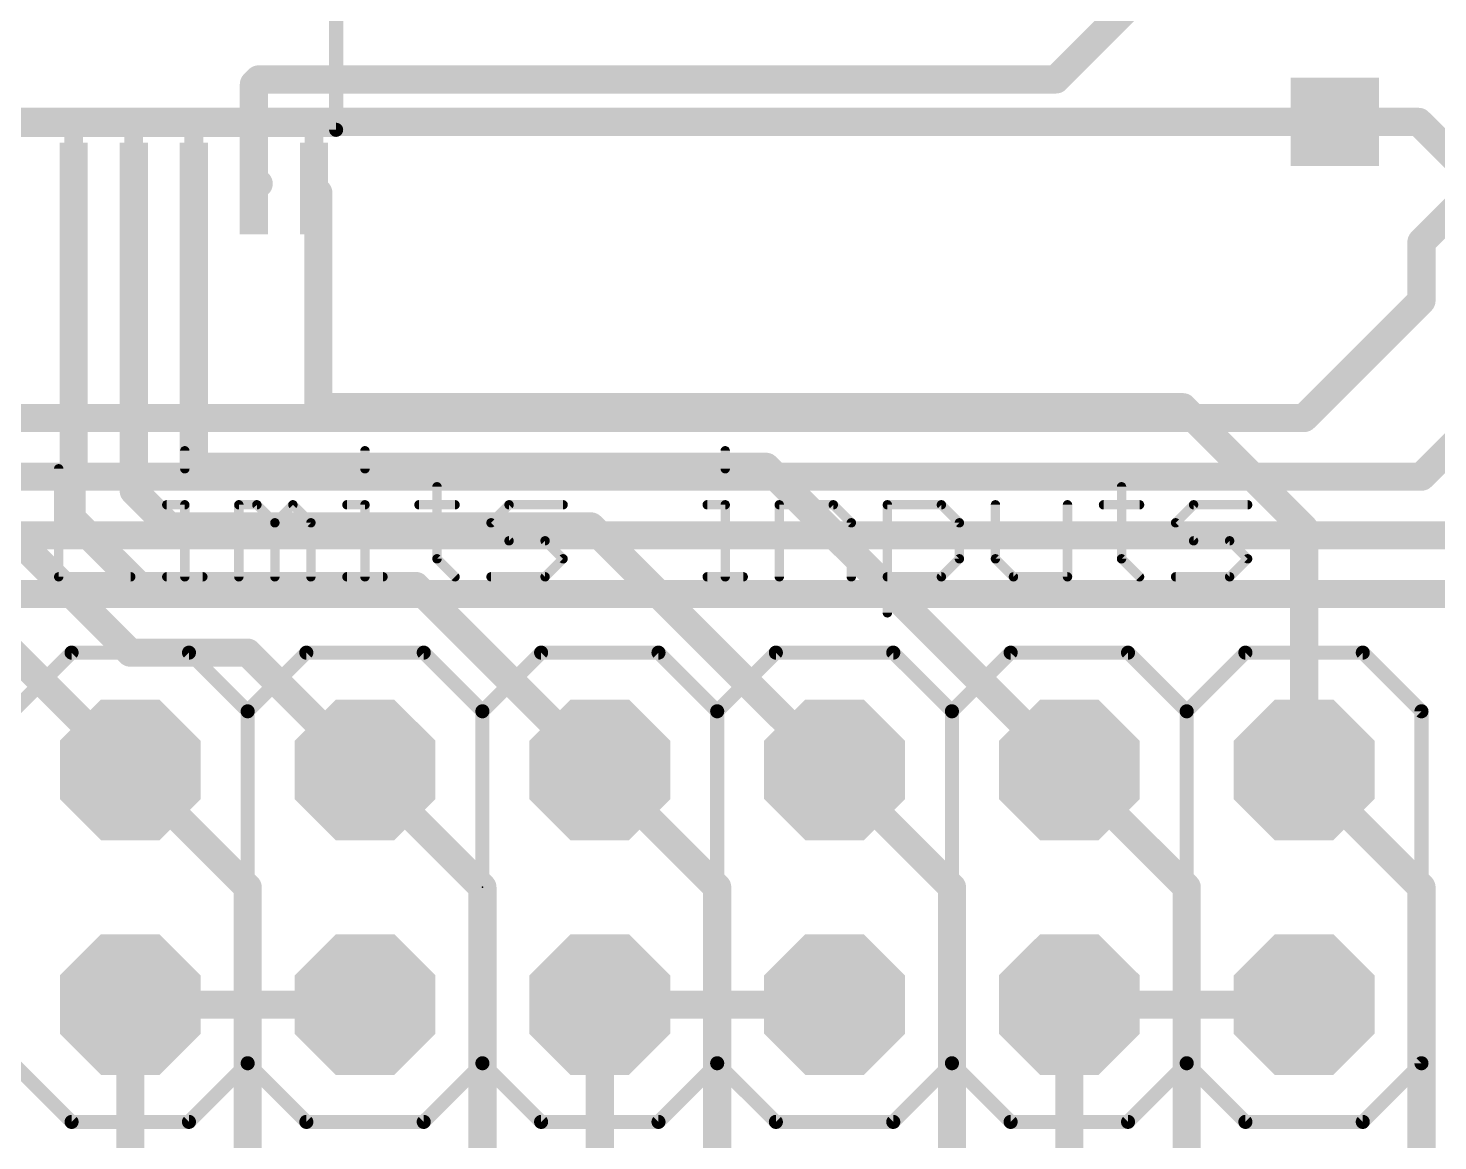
# Model space of a CAD drawing. Extents: x 6 to 93.4, y 7 to 66.
# Drawn here: x 65.57 to 80.82, y 39.8 to 51.85 of the extents above; entities that cross this region are included whole.
import ezdxf

# ---------------------------------------------------------------- set-up
doc = ezdxf.new("R2010")
doc.units = 0
for name, color, linetype in [('1', 22, 'CONTINUOUS'), ('16', 175, 'CONTINUOUS'), ('17', 82, 'CONTINUOUS'), ('18', 82, 'CONTINUOUS'), ('21', 7, 'CONTINUOUS'), ('23', 7, 'CONTINUOUS'), ('27', 253, 'CONTINUOUS'), ('51', 53, 'CONTINUOUS')]:
    doc.layers.add(name, color=color, linetype=linetype)

# ---------------------------------------------------------------- blocks, each defined once
blk = doc.blocks.new('RECT')
blk.add_solid([(-0.5, -0.5), (0.5, -0.5), (-0.5, 0.5), (0.5, 0.5)])
blk = doc.blocks.new('OCTAGONP')
at = {"const_width": 0.5}
blk.add_lwpolyline([(-0.25, -0.1036), (-0.25, 0.1036), (-0.1036, 0.25), (0.1036, 0.25), (0.25, 0.1036), (0.25, -0.1036), (0.1036, -0.25), (-0.1036, -0.25), (-0.25, -0.1036), (-0.25, 0.1036)], dxfattribs=at)
blk = doc.blocks.new('SQUAREV')
blk.add_solid([(-0.5, -0.5), (0.5, -0.5), (-0.5, 0.5), (0.5, 0.5)])

msp = doc.modelspace()

# ---------------------------------------------------------------- linework, layer by layer
at = {"layer": '1', "const_width": 0.3048}
for points in [[(80.01, 54.61), (76.6902, 51.2902)], [(68.0644, 51.2902), (68.0127, 51.2386)], [(76.6902, 51.2902), (68.0644, 51.2902)], [(68.0127, 51.2386), (68.0127, 50.1098)], [(80.6145, 50.8305), (79.7077, 50.8305)], [(81.28, 50.165), (80.6145, 50.8305)], [(66.0627, 50.1098), (66.0627, 47.0127)], [(66.7127, 50.1098), (66.7127, 46.8354)], [(67.3627, 50.1098), (67.3627, 47.1532)], [(68.0127, 50.1098), (68.0644, 50.1614)], [(68.6627, 50.1098), (68.7095, 50.063)], [(68.7095, 50.063), (68.7095, 47.7418)], [(68.7095, 47.7418), (78.0644, 47.7418)], [(78.0644, 47.7418), (79.375, 46.4312)], [(67.3627, 47.1532), (67.4192, 47.0967)], [(66.0627, 47.0127), (66.04, 46.99)], [(66.04, 46.99), (66.04, 46.5404)], [(67.4192, 47.0967), (73.5533, 47.0967)], [(73.5533, 47.0967), (76.835, 43.815)], [(66.7127, 46.8354), (67.0966, 46.4515)], [(66.04, 46.5404), (66.7741, 45.8064)], [(67.0966, 46.4515), (71.6585, 46.4515)], [(71.6585, 46.4515), (74.295, 43.815)], [(79.375, 46.4312), (79.375, 43.815)], [(65.405, 46.355), (66.675, 45.085)], [(66.7741, 45.8064), (69.7636, 45.8064)], [(69.7636, 45.8064), (71.755, 43.815)], [(64.7627, 45.7273), (66.675, 43.815)], [(66.675, 45.085), (67.945, 45.085)], [(67.945, 45.085), (69.215, 43.815)], [(67.945, 42.545), (66.675, 43.815)], [(70.485, 42.545), (69.215, 43.815)], [(73.025, 42.545), (71.755, 43.815)], [(75.565, 42.545), (74.295, 43.815)], [(78.105, 42.545), (76.835, 43.815)], [(80.645, 42.545), (79.375, 43.815)], [(67.945, 34.29), (67.945, 42.545)], [(70.485, 34.29), (70.485, 42.545)], [(73.025, 34.29), (73.025, 42.545)], [(75.565, 34.29), (75.565, 42.545)], [(78.105, 34.29), (78.105, 42.545)], [(80.645, 34.29), (80.645, 42.545)]]:
    msp.add_lwpolyline(points, dxfattribs=at)
at = {"layer": '1', "const_width": 0.1524}
for points in [[(68.0644, 51.3664, 1), (68.0644, 51.214)], [(68.1183, 51.2363, 1), (68.0105, 51.3441)], [(76.6363, 51.3441, 1), (76.7441, 51.2363)], [(76.6902, 51.214, 1), (76.6902, 51.3664)], [(68.0889, 51.2386, 1), (67.9365, 51.2386)], [(67.9589, 51.2925, 1), (68.0666, 51.1847)], [(79.7077, 50.9067, 1), (79.7077, 50.7543)], [(80.6684, 50.8844, 1), (80.5606, 50.7766)], [(80.6145, 50.7543, 1), (80.6145, 50.9067)], [(66.1389, 50.1098, 1), (65.9865, 50.1098)], [(66.7889, 50.1098, 1), (66.6365, 50.1098)], [(67.4389, 50.1098, 1), (67.2865, 50.1098)], [(67.9365, 50.1098, 1), (68.0889, 50.1098)], [(67.9589, 50.1637, 1), (68.0666, 50.0559)], [(68.1183, 50.1075, 1), (68.0105, 50.2153)], [(68.7166, 50.1637, 1), (68.6089, 50.0559)], [(68.7857, 50.063, 1), (68.6333, 50.063)], [(68.6557, 50.0091, 1), (68.7634, 50.1169)], [(68.7095, 47.818, 1), (68.7095, 47.6656)], [(78.1182, 47.7957, 1), (78.0105, 47.688)], [(78.0644, 47.6656, 1), (78.0644, 47.818)], [(68.6333, 47.7418, 1), (68.7857, 47.7418)], [(67.4166, 47.207, 1), (67.3089, 47.0993)], [(66.1162, 46.99, 1), (65.9638, 46.99)], [(66.1166, 46.9589, 1), (66.0089, 47.0666)], [(67.2865, 47.1532, 1), (67.4389, 47.1532)], [(67.4192, 47.1729, 1), (67.4192, 47.0205)], [(67.3653, 47.0428, 1), (67.4731, 47.1506)], [(73.6072, 47.1506, 1), (73.4994, 47.0428)], [(73.5533, 47.0205, 1), (73.5533, 47.1729)], [(65.9861, 47.0439, 1), (66.0939, 46.9361)], [(65.9865, 47.0127, 1), (66.1389, 47.0127)], [(66.7666, 46.8893, 1), (66.6589, 46.7815)], [(66.6365, 46.8354, 1), (66.7889, 46.8354)], [(66.0939, 46.5943, 1), (65.9861, 46.4865)], [(65.9638, 46.5404, 1), (66.1162, 46.5404)], [(67.0966, 46.5277, 1), (67.0966, 46.3753)], [(67.0428, 46.3976, 1), (67.1505, 46.5054)], [(71.7124, 46.5054, 1), (71.6046, 46.3976)], [(71.6585, 46.3753, 1), (71.6585, 46.5277)], [(79.4512, 46.4312, 1), (79.2988, 46.4312)], [(79.3211, 46.3773, 1), (79.4289, 46.4851)], [(66.7741, 45.8826, 1), (66.7741, 45.7302)], [(66.7202, 45.7525, 1), (66.8279, 45.8602)], [(69.8175, 45.8602, 1), (69.7098, 45.7525)], [(69.7636, 45.7302, 1), (69.7636, 45.8826)], [(66.675, 45.1612, 1), (66.675, 45.0088)], [(66.6211, 45.0311, 1), (66.7289, 45.1389)], [(67.9989, 45.1389, 1), (67.8911, 45.0311)], [(67.945, 45.0088, 1), (67.945, 45.1612)], [(66.7289, 43.8689, 1), (66.6211, 43.7611)], [(66.6211, 43.7611, 1), (66.7289, 43.8689)], [(69.2689, 43.8689, 1), (69.1611, 43.7611)], [(69.1611, 43.7611, 1), (69.2689, 43.8689)], [(71.8089, 43.8689, 1), (71.7011, 43.7611)], [(71.7011, 43.7611, 1), (71.8089, 43.8689)], [(74.3489, 43.8689, 1), (74.2411, 43.7611)], [(74.2411, 43.7611, 1), (74.3489, 43.8689)], [(76.8889, 43.8689, 1), (76.7811, 43.7611)], [(76.7811, 43.7611, 1), (76.8889, 43.8689)], [(79.4289, 43.8689, 1), (79.3211, 43.7611)], [(79.2988, 43.815, 1), (79.4512, 43.815)], [(68.0212, 42.545, 1), (67.8688, 42.545)], [(67.8911, 42.4911, 1), (67.9989, 42.5989)], [(70.5612, 42.545, 1), (70.4088, 42.545)], [(70.4311, 42.4911, 1), (70.5389, 42.5989)], [(73.1012, 42.545, 1), (72.9488, 42.545)], [(72.9711, 42.4911, 1), (73.0789, 42.5989)], [(75.6412, 42.545, 1), (75.4888, 42.545)], [(75.5111, 42.4911, 1), (75.6189, 42.5989)], [(78.1812, 42.545, 1), (78.0288, 42.545)], [(78.0511, 42.4911, 1), (78.1589, 42.5989)], [(80.7212, 42.545, 1), (80.5688, 42.545)], [(80.5911, 42.4911, 1), (80.6989, 42.5989)]]:
    msp.add_lwpolyline(points, format="xyb", dxfattribs=at)
at = {"layer": '16', "const_width": 0.3048}
for points in [[(60.9905, 50.8305), (79.7077, 50.8305)], [(80.645, 49.53), (81.915, 50.8)], [(80.645, 48.895), (80.645, 49.53)], [(80.645, 46.99), (83.185, 49.53)], [(79.375, 47.625), (80.645, 48.895)], [(55.245, 47.625), (79.375, 47.625)], [(55.88, 46.99), (80.645, 46.99)], [(56.515, 46.355), (82.55, 46.355)], [(57.15, 45.72), (85.09, 45.72)], [(69.215, 41.275), (66.675, 41.275)], [(66.675, 41.275), (66.675, 36.83)], [(74.295, 41.275), (71.755, 41.275)], [(71.755, 41.275), (71.755, 36.83)], [(79.375, 41.275), (76.835, 41.275)], [(76.835, 41.275), (76.835, 36.83)]]:
    msp.add_lwpolyline(points, dxfattribs=at)
at = {"layer": '16', "const_width": 0.1524}
for points in [[(79.7077, 50.7543, 1), (79.7077, 50.9067)], [(80.7212, 49.53, 1), (80.5688, 49.53)], [(80.5911, 49.5839, 1), (80.6989, 49.4761)], [(80.5688, 48.895, 1), (80.7212, 48.895)], [(80.6989, 48.8411, 1), (80.5911, 48.9489)], [(79.3211, 47.6789, 1), (79.4289, 47.5711)], [(79.375, 47.5488, 1), (79.375, 47.7012)], [(80.645, 46.9138, 1), (80.645, 47.0662)], [(80.5911, 47.0439, 1), (80.6989, 46.9361)], [(66.675, 41.3512, 1), (66.675, 41.1988)], [(66.7512, 41.275, 1), (66.5988, 41.275)], [(69.215, 41.1988, 1), (69.215, 41.3512)], [(71.755, 41.3512, 1), (71.755, 41.1988)], [(71.8312, 41.275, 1), (71.6788, 41.275)], [(74.295, 41.1988, 1), (74.295, 41.3512)], [(76.835, 41.3512, 1), (76.835, 41.1988)], [(76.9112, 41.275, 1), (76.7588, 41.275)], [(79.375, 41.1988, 1), (79.375, 41.3512)]]:
    msp.add_lwpolyline(points, format="xyb", dxfattribs=at)
at = {"layer": '21', "const_width": 0.1524}
for points in [[(68.9023, 55.3104), (68.9023, 50.7448)], [(65.405, 44.45), (66.04, 45.085)], [(66.04, 45.085), (67.31, 45.085)], [(67.31, 45.085), (67.945, 44.45)], [(67.945, 44.45), (68.58, 45.085)], [(68.58, 45.085), (69.85, 45.085)], [(69.85, 45.085), (70.485, 44.45)], [(70.485, 44.45), (71.12, 45.085)], [(71.12, 45.085), (72.39, 45.085)], [(72.39, 45.085), (73.025, 44.45)], [(73.025, 44.45), (73.66, 45.085)], [(73.66, 45.085), (74.93, 45.085)], [(74.93, 45.085), (75.565, 44.45)], [(75.565, 44.45), (76.2, 45.085)], [(76.2, 45.085), (77.47, 45.085)], [(77.47, 45.085), (78.105, 44.45)], [(78.105, 44.45), (78.74, 45.085)], [(78.74, 45.085), (80.01, 45.085)], [(80.01, 45.085), (80.645, 44.45)], [(67.945, 44.45), (67.945, 40.64)], [(70.485, 44.45), (70.485, 40.64)], [(73.025, 44.45), (73.025, 40.64)], [(75.565, 44.45), (75.565, 40.64)], [(78.105, 44.45), (78.105, 40.64)], [(80.645, 44.45), (80.645, 40.64)], [(65.405, 40.64), (66.04, 40.005)], [(67.31, 40.005), (67.945, 40.64)], [(67.945, 40.64), (68.58, 40.005)], [(69.85, 40.005), (70.485, 40.64)], [(70.485, 40.64), (71.12, 40.005)], [(72.39, 40.005), (73.025, 40.64)], [(73.025, 40.64), (73.66, 40.005)], [(74.93, 40.005), (75.565, 40.64)], [(75.565, 40.64), (76.2, 40.005)], [(78.105, 40.64), (77.47, 40.005)], [(78.105, 40.64), (78.74, 40.005)], [(80.645, 40.64), (80.01, 40.005)], [(66.04, 40.005), (67.31, 40.005)], [(68.58, 40.005), (69.85, 40.005)], [(71.12, 40.005), (72.39, 40.005)], [(73.66, 40.005), (74.93, 40.005)], [(76.2, 40.005), (77.47, 40.005)], [(78.74, 40.005), (80.01, 40.005)]]:
    msp.add_lwpolyline(points, dxfattribs=at)
at = {"layer": '21', "const_width": 0.0762}
for points in [[(68.8642, 50.7448, 1), (68.9404, 50.7448)], [(66.04, 45.1231, 1), (66.04, 45.0469)], [(66.0669, 45.0581, 1), (66.0131, 45.1119)], [(67.3369, 45.1119, 1), (67.2831, 45.0581)], [(67.31, 45.0469, 1), (67.31, 45.1231)], [(68.58, 45.1231, 1), (68.58, 45.0469)], [(68.6069, 45.0581, 1), (68.5531, 45.1119)], [(69.8769, 45.1119, 1), (69.8231, 45.0581)], [(69.85, 45.0469, 1), (69.85, 45.1231)], [(71.12, 45.1231, 1), (71.12, 45.0469)], [(71.1469, 45.0581, 1), (71.0931, 45.1119)], [(72.4169, 45.1119, 1), (72.3631, 45.0581)], [(72.39, 45.0469, 1), (72.39, 45.1231)], [(73.66, 45.1231, 1), (73.66, 45.0469)], [(73.6869, 45.0581, 1), (73.6331, 45.1119)], [(74.9569, 45.1119, 1), (74.9031, 45.0581)], [(74.93, 45.0469, 1), (74.93, 45.1231)], [(76.2, 45.1231, 1), (76.2, 45.0469)], [(76.2269, 45.0581, 1), (76.1731, 45.1119)], [(77.4969, 45.1119, 1), (77.4431, 45.0581)], [(77.47, 45.0469, 1), (77.47, 45.1231)], [(78.74, 45.1231, 1), (78.74, 45.0469)], [(78.7669, 45.0581, 1), (78.7131, 45.1119)], [(80.0369, 45.1119, 1), (79.9831, 45.0581)], [(80.01, 45.0469, 1), (80.01, 45.1231)], [(67.9831, 44.45, 1), (67.9069, 44.45)], [(67.9181, 44.4769, 1), (67.9719, 44.4231)], [(67.9181, 44.4231, 1), (67.9719, 44.4769)], [(70.5231, 44.45, 1), (70.4469, 44.45)], [(70.4581, 44.4769, 1), (70.5119, 44.4231)], [(70.4581, 44.4231, 1), (70.5119, 44.4769)], [(73.0631, 44.45, 1), (72.9869, 44.45)], [(72.9981, 44.4769, 1), (73.0519, 44.4231)], [(72.9981, 44.4231, 1), (73.0519, 44.4769)], [(75.6031, 44.45, 1), (75.5269, 44.45)], [(75.5381, 44.4769, 1), (75.5919, 44.4231)], [(75.5381, 44.4231, 1), (75.5919, 44.4769)], [(78.1431, 44.45, 1), (78.0669, 44.45)], [(78.0781, 44.4769, 1), (78.1319, 44.4231)], [(78.0781, 44.4231, 1), (78.1319, 44.4769)], [(80.6831, 44.45, 1), (80.6069, 44.45)], [(80.6181, 44.4231, 1), (80.6719, 44.4769)], [(67.9069, 40.64, 1), (67.9831, 40.64)], [(67.9719, 40.6669, 1), (67.9181, 40.6131)], [(67.9719, 40.6131, 1), (67.9181, 40.6669)], [(70.4469, 40.64, 1), (70.5231, 40.64)], [(70.5119, 40.6669, 1), (70.4581, 40.6131)], [(70.5119, 40.6131, 1), (70.4581, 40.6669)], [(72.9869, 40.64, 1), (73.0631, 40.64)], [(73.0519, 40.6669, 1), (72.9981, 40.6131)], [(73.0519, 40.6131, 1), (72.9981, 40.6669)], [(75.5269, 40.64, 1), (75.6031, 40.64)], [(75.5919, 40.6669, 1), (75.5381, 40.6131)], [(75.5919, 40.6131, 1), (75.5381, 40.6669)], [(78.0669, 40.64, 1), (78.1431, 40.64)], [(78.1319, 40.6669, 1), (78.0781, 40.6131)], [(78.1319, 40.6131, 1), (78.0781, 40.6669)], [(80.6069, 40.64, 1), (80.6831, 40.64)], [(80.6719, 40.6131, 1), (80.6181, 40.6669)], [(66.04, 40.0431, 1), (66.04, 39.9669)], [(66.0131, 39.9781, 1), (66.0669, 40.0319)], [(67.2831, 40.0319, 1), (67.3369, 39.9781)], [(67.31, 39.9669, 1), (67.31, 40.0431)], [(68.58, 40.0431, 1), (68.58, 39.9669)], [(68.5531, 39.9781, 1), (68.6069, 40.0319)], [(69.8231, 40.0319, 1), (69.8769, 39.9781)], [(69.85, 39.9669, 1), (69.85, 40.0431)], [(71.12, 40.0431, 1), (71.12, 39.9669)], [(71.0931, 39.9781, 1), (71.1469, 40.0319)], [(72.3631, 40.0319, 1), (72.4169, 39.9781)], [(72.39, 39.9669, 1), (72.39, 40.0431)], [(73.66, 40.0431, 1), (73.66, 39.9669)], [(73.6331, 39.9781, 1), (73.6869, 40.0319)], [(74.9031, 40.0319, 1), (74.9569, 39.9781)], [(74.93, 39.9669, 1), (74.93, 40.0431)], [(76.2, 40.0431, 1), (76.2, 39.9669)], [(76.1731, 39.9781, 1), (76.2269, 40.0319)], [(77.4431, 40.0319, 1), (77.4969, 39.9781)], [(77.47, 39.9669, 1), (77.47, 40.0431)], [(78.74, 40.0431, 1), (78.74, 39.9669)], [(78.7131, 39.9781, 1), (78.7669, 40.0319)], [(79.9831, 40.0319, 1), (80.0369, 39.9781)], [(80.01, 39.9669, 1), (80.01, 40.0431)]]:
    msp.add_lwpolyline(points, format="xyb", dxfattribs=at)
at = {"layer": '23'}
msp.add_point((70.485, 42.545), dxfattribs=at)
at = {"layer": '27', "const_width": 0.1016}
for points in [[(67.2651, 47.2701), (67.2651, 47.0752)], [(69.2141, 47.2701), (69.2141, 47.0752)], [(73.1121, 47.2701), (73.1121, 47.0752)], [(65.9008, 47.0752), (65.9008, 45.9058)], [(69.9937, 46.8803), (69.9937, 46.1007)], [(77.3999, 46.8803), (77.3999, 46.1007)], [(67.0702, 46.6854), (67.2651, 46.6854)], [(67.2651, 46.6854), (67.2651, 45.9058)], [(67.8498, 45.9058), (67.8498, 46.6854)], [(67.8498, 46.6854), (68.0447, 46.6854)], [(68.0447, 46.6854), (68.2396, 46.4905)], [(68.2396, 46.4905), (68.4345, 46.6854)], [(68.4345, 46.6854), (68.6294, 46.4905)], [(69.0192, 46.6854), (69.2141, 46.6854)], [(69.2141, 46.6854), (69.2141, 45.9058)], [(69.7988, 46.6854), (70.1886, 46.6854)], [(70.5784, 46.4905), (70.7733, 46.6854)], [(70.7733, 46.6854), (71.358, 46.6854)], [(72.9172, 46.6854), (73.1121, 46.6854)], [(73.1121, 46.6854), (73.1121, 45.9058)], [(73.6968, 45.9058), (73.6968, 46.6854)], [(73.6968, 46.6854), (74.2815, 46.6854)], [(74.2815, 46.6854), (74.4764, 46.4905)], [(74.8662, 45.516), (74.8662, 46.6854)], [(74.8662, 46.6854), (75.4509, 46.6854)], [(75.4509, 46.6854), (75.6458, 46.4905)], [(76.0356, 46.6854), (76.0356, 46.1007)], [(76.8152, 45.9058), (76.8152, 46.6854)], [(77.205, 46.6854), (77.5948, 46.6854)], [(77.9846, 46.4905), (78.1795, 46.6854)], [(78.1795, 46.6854), (78.7642, 46.6854)], [(68.2396, 46.4905), (68.2396, 45.9058)], [(68.6294, 46.4905), (68.6294, 45.9058)], [(70.7733, 46.2956), (70.5784, 46.4905)], [(74.4764, 46.4905), (74.4764, 45.9058)], [(75.6458, 46.4905), (75.6458, 46.1007)], [(78.1795, 46.2956), (77.9846, 46.4905)], [(71.1631, 46.2956), (70.7733, 46.2956)], [(71.358, 46.1007), (71.1631, 46.2956)], [(78.5693, 46.2956), (78.1795, 46.2956)], [(78.7642, 46.1007), (78.5693, 46.2956)], [(69.9937, 46.1007), (70.1886, 45.9058)], [(71.1631, 45.9058), (71.358, 46.1007)], [(75.6458, 46.1007), (75.4509, 45.9058)], [(76.0356, 46.1007), (76.2305, 45.9058)], [(77.3999, 46.1007), (77.5948, 45.9058)], [(78.5693, 45.9058), (78.7642, 46.1007)], [(65.9008, 45.9058), (66.6804, 45.9058)], [(67.0702, 45.9058), (67.46, 45.9058)], [(69.0192, 45.9058), (69.409, 45.9058)], [(70.5784, 45.9058), (71.1631, 45.9058)], [(72.9172, 45.9058), (73.307, 45.9058)], [(75.4509, 45.9058), (74.8662, 45.9058)], [(76.2305, 45.9058), (76.8152, 45.9058)], [(77.9846, 45.9058), (78.5693, 45.9058)]]:
    msp.add_lwpolyline(points, dxfattribs=at)
at = {"layer": '27', "const_width": 0.0508}
for points in [[(67.2905, 47.2701, 1), (67.2397, 47.2701)], [(69.2395, 47.2701, 1), (69.1887, 47.2701)], [(73.1375, 47.2701, 1), (73.0867, 47.2701)], [(65.9262, 47.0752, 1), (65.8754, 47.0752)], [(67.2397, 47.0752, 1), (67.2905, 47.0752)], [(69.1887, 47.0752, 1), (69.2395, 47.0752)], [(73.0867, 47.0752, 1), (73.1375, 47.0752)], [(70.0191, 46.8803, 1), (69.9683, 46.8803)], [(77.4253, 46.8803, 1), (77.3745, 46.8803)], [(67.0702, 46.7108, 1), (67.0702, 46.66)], [(67.2905, 46.6854, 1), (67.2397, 46.6854)], [(67.2651, 46.66, 1), (67.2651, 46.7108)], [(67.8752, 46.6854, 1), (67.8244, 46.6854)], [(67.8498, 46.7108, 1), (67.8498, 46.66)], [(68.0627, 46.7034, 1), (68.0267, 46.6674)], [(68.0447, 46.66, 1), (68.0447, 46.7108)], [(68.4525, 46.7034, 1), (68.4165, 46.6674)], [(68.4525, 46.6674, 1), (68.4165, 46.7034)], [(69.0192, 46.7108, 1), (69.0192, 46.66)], [(69.2395, 46.6854, 1), (69.1887, 46.6854)], [(69.2141, 46.66, 1), (69.2141, 46.7108)], [(69.7988, 46.7108, 1), (69.7988, 46.66)], [(70.1886, 46.66, 1), (70.1886, 46.7108)], [(70.7733, 46.7108, 1), (70.7733, 46.66)], [(70.7912, 46.6674, 1), (70.7553, 46.7034)], [(71.358, 46.66, 1), (71.358, 46.7108)], [(72.9172, 46.7108, 1), (72.9172, 46.66)], [(73.1375, 46.6854, 1), (73.0867, 46.6854)], [(73.1121, 46.66, 1), (73.1121, 46.7108)], [(73.7222, 46.6854, 1), (73.6714, 46.6854)], [(73.6968, 46.7108, 1), (73.6968, 46.66)], [(74.2994, 46.7034, 1), (74.2635, 46.6674)], [(74.2815, 46.66, 1), (74.2815, 46.7108)], [(74.8916, 46.6854, 1), (74.8408, 46.6854)], [(74.8662, 46.7108, 1), (74.8662, 46.66)], [(75.4688, 46.7034, 1), (75.4329, 46.6674)], [(75.4509, 46.66, 1), (75.4509, 46.7108)], [(76.061, 46.6854, 1), (76.0102, 46.6854)], [(76.8406, 46.6854, 1), (76.7898, 46.6854)], [(77.205, 46.7108, 1), (77.205, 46.66)], [(77.5948, 46.66, 1), (77.5948, 46.7108)], [(78.1795, 46.7108, 1), (78.1795, 46.66)], [(78.1974, 46.6674, 1), (78.1615, 46.7034)], [(78.7642, 46.66, 1), (78.7642, 46.7108)], [(68.2216, 46.5085, 1), (68.2576, 46.4725)], [(68.265, 46.4905, 1), (68.2142, 46.4905)], [(68.2216, 46.4725, 1), (68.2576, 46.5085)], [(68.6548, 46.4905, 1), (68.604, 46.4905)], [(68.6114, 46.4725, 1), (68.6474, 46.5085)], [(70.5963, 46.5085, 1), (70.5604, 46.4725)], [(70.5604, 46.5085, 1), (70.5963, 46.4725)], [(74.5018, 46.4905, 1), (74.451, 46.4905)], [(74.4584, 46.4725, 1), (74.4943, 46.5085)], [(75.6712, 46.4905, 1), (75.6204, 46.4905)], [(75.6278, 46.4725, 1), (75.6637, 46.5085)], [(78.0025, 46.5085, 1), (77.9666, 46.4725)], [(77.9666, 46.5085, 1), (78.0025, 46.4725)], [(70.7733, 46.321, 1), (70.7733, 46.2702)], [(70.7553, 46.2776, 1), (70.7912, 46.3136)], [(71.181, 46.3136, 1), (71.1451, 46.2776)], [(71.1631, 46.2702, 1), (71.1631, 46.321)], [(78.1795, 46.321, 1), (78.1795, 46.2702)], [(78.1615, 46.2776, 1), (78.1974, 46.3136)], [(78.5872, 46.3136, 1), (78.5513, 46.2776)], [(78.5693, 46.2702, 1), (78.5693, 46.321)], [(70.0116, 46.1187, 1), (69.9757, 46.0827)], [(69.9683, 46.1007, 1), (70.0191, 46.1007)], [(71.3759, 46.0827, 1), (71.34, 46.1187)], [(71.34, 46.0827, 1), (71.3759, 46.1187)], [(75.6204, 46.1007, 1), (75.6712, 46.1007)], [(75.6637, 46.0827, 1), (75.6278, 46.1187)], [(76.0535, 46.1187, 1), (76.0176, 46.0827)], [(76.0102, 46.1007, 1), (76.061, 46.1007)], [(77.4178, 46.1187, 1), (77.3819, 46.0827)], [(77.3745, 46.1007, 1), (77.4253, 46.1007)], [(78.7821, 46.0827, 1), (78.7462, 46.1187)], [(78.7462, 46.0827, 1), (78.7821, 46.1187)], [(65.9008, 45.9312, 1), (65.9008, 45.8804)], [(65.8754, 45.9058, 1), (65.9262, 45.9058)], [(66.6804, 45.8804, 1), (66.6804, 45.9312)], [(67.0702, 45.9312, 1), (67.0702, 45.8804)], [(67.2397, 45.9058, 1), (67.2905, 45.9058)], [(67.46, 45.8804, 1), (67.46, 45.9312)], [(67.8244, 45.9058, 1), (67.8752, 45.9058)], [(68.2142, 45.9058, 1), (68.265, 45.9058)], [(68.604, 45.9058, 1), (68.6548, 45.9058)], [(69.0192, 45.9312, 1), (69.0192, 45.8804)], [(69.1887, 45.9058, 1), (69.2395, 45.9058)], [(69.409, 45.8804, 1), (69.409, 45.9312)], [(70.1706, 45.8878, 1), (70.2065, 45.9238)], [(70.5784, 45.9312, 1), (70.5784, 45.8804)], [(71.1451, 45.9238, 1), (71.181, 45.8878)], [(71.1631, 45.8804, 1), (71.1631, 45.9312)], [(72.9172, 45.9312, 1), (72.9172, 45.8804)], [(73.0867, 45.9058, 1), (73.1375, 45.9058)], [(73.307, 45.8804, 1), (73.307, 45.9312)], [(73.6714, 45.9058, 1), (73.7222, 45.9058)], [(74.451, 45.9058, 1), (74.5018, 45.9058)], [(74.8662, 45.9312, 1), (74.8662, 45.8804)], [(75.4329, 45.9238, 1), (75.4688, 45.8878)], [(75.4509, 45.8804, 1), (75.4509, 45.9312)], [(76.2305, 45.9312, 1), (76.2305, 45.8804)], [(76.2125, 45.8878, 1), (76.2484, 45.9238)], [(76.7898, 45.9058, 1), (76.8406, 45.9058)], [(76.8152, 45.8804, 1), (76.8152, 45.9312)], [(77.5768, 45.8878, 1), (77.6127, 45.9238)], [(77.9846, 45.9312, 1), (77.9846, 45.8804)], [(78.5513, 45.9238, 1), (78.5872, 45.8878)], [(78.5693, 45.8804, 1), (78.5693, 45.9312)], [(74.8408, 45.516, 1), (74.8916, 45.516)]]:
    msp.add_lwpolyline(points, format="xyb", dxfattribs=at)
at = {"layer": '51', "const_width": 0.1524}
msp.add_lwpolyline([(62.5731, 50.7448), (68.9023, 50.7448)], dxfattribs=at)
at = {"layer": '51', "const_width": 0.0762}
msp.add_lwpolyline([(68.9023, 50.7067, 1), (68.9023, 50.7829)], format="xyb", dxfattribs=at)

# ---------------------------------------------------------------- block references
at = {"layer": '1', "xscale": 0.3048, "yscale": 0.9906, "rotation": 180}
for p in [(66.0627, 50.1098), (66.7127, 50.1098), (67.3627, 50.1098), (68.0127, 50.1098), (68.6627, 50.1098)]:
    msp.add_blockref('RECT', p, dxfattribs=at)
at = {"layer": '17', "xscale": 1.524, "yscale": 1.524}
for p in [(66.675, 43.815), (66.675, 43.815), (69.215, 43.815), (69.215, 43.815), (71.755, 43.815), (71.755, 43.815), (74.295, 43.815), (74.295, 43.815), (76.835, 43.815), (76.835, 43.815), (79.375, 43.815), (79.375, 43.815), (66.675, 41.275), (66.675, 41.275), (69.215, 41.275), (69.215, 41.275), (71.755, 41.275), (71.755, 41.275), (74.295, 41.275), (74.295, 41.275), (76.835, 41.275), (76.835, 41.275), (79.375, 41.275), (79.375, 41.275)]:
    msp.add_blockref('OCTAGONP', p, dxfattribs=at)
at = {"layer": '18', "xscale": 0.9556, "yscale": 0.9556}
msp.add_blockref('SQUAREV', (79.7077, 50.8305), dxfattribs=at)
msp.add_blockref('SQUAREV', (79.7077, 50.8305), dxfattribs=at)
at = {"layer": '51', "xscale": 0.2032, "yscale": 0.8382, "rotation": 180}
for p in [(66.0627, 50.3257), (66.7127, 50.3257), (67.3627, 50.3257), (68.0127, 50.3257), (68.6627, 50.3257)]:
    msp.add_blockref('RECT', p, dxfattribs=at)
at = {"layer": '51', "xscale": 0.508, "yscale": 0.508}
for p in [(66.675, 43.815), (69.215, 43.815), (71.755, 43.815), (74.295, 43.815), (76.835, 43.815), (79.375, 43.815), (66.675, 41.275), (69.215, 41.275), (71.755, 41.275), (74.295, 41.275), (76.835, 41.275), (79.375, 41.275)]:
    msp.add_blockref('RECT', p, dxfattribs=at)

doc.saveas('drawing.dxf')
